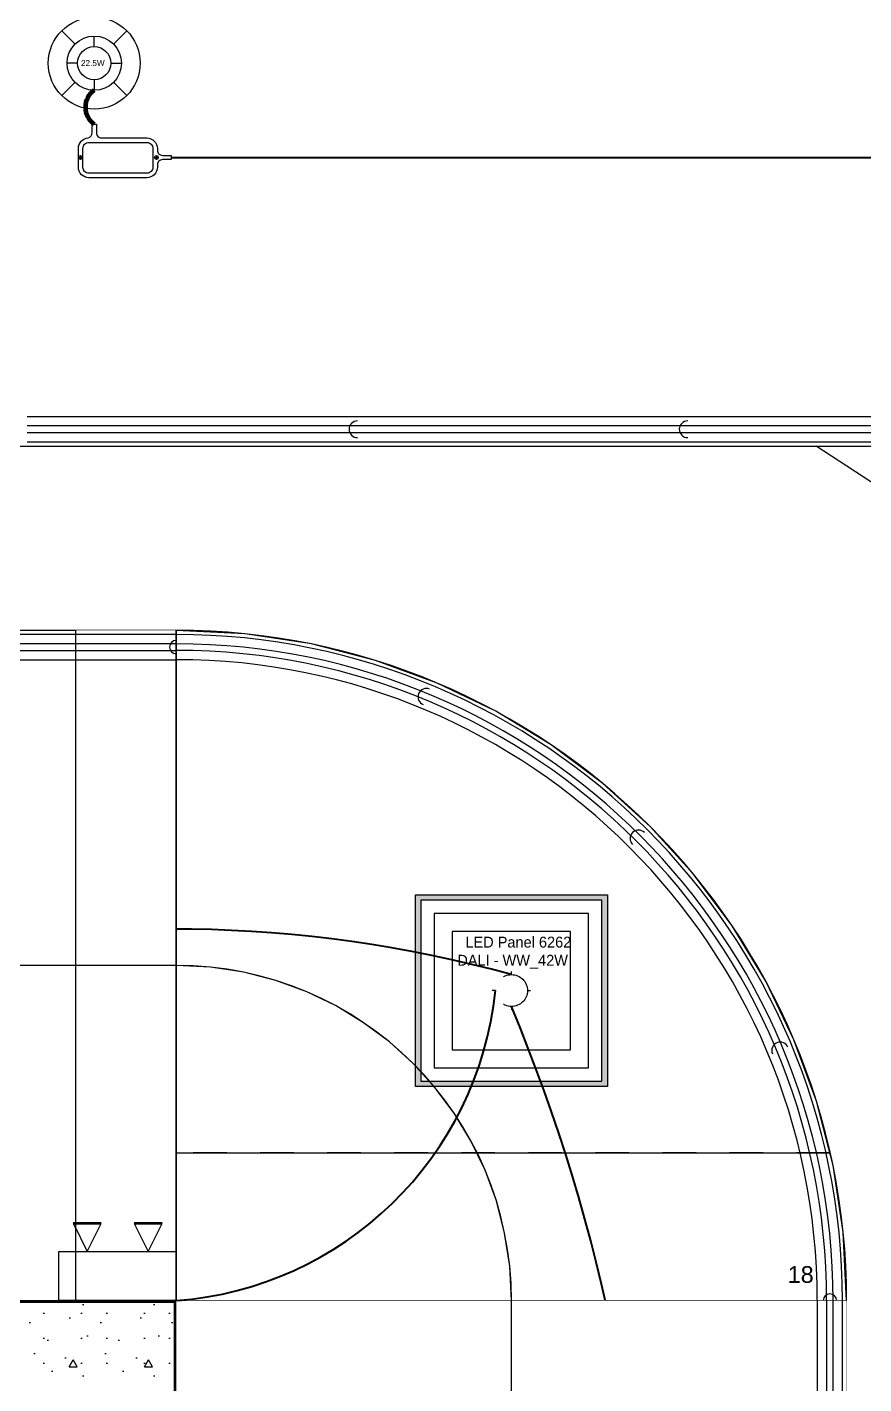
# Model space of a CAD drawing. Header units: inches. Extents: x -38 to 5698, y -33 to 92.
# Drawn here: x 210.525 to 213.021, y 24.501 to 28.55 of the extents above; entities that cross this region are included whole.
import ezdxf
from ezdxf.lldxf.tags import DXFTag

# ---------------------------------------------------------------- set-up
doc = ezdxf.new("R2010")
doc.units = ezdxf.units.IN
doc.header["$MEASUREMENT"] = 0
doc.set_wipeout_variables(frame=1)
for name, pattern in [('ACAD_ISO04W100', [30, 24, -3, 0, -3]), ('CONTINUA', [0]), ('DASHED', [0.75, 0.5, -0.25]), ('Raya Pequeña', [0.141111, 0.070556, -0.070556]), ('Rayas', [0.282222, 0.141111, -0.141111]), ('Wipeout_Contour', [1, 0, -1])]:
    doc.linetypes.add(name, pattern=pattern)
for name, color, linetype, lineweight in [('00_IE_Luminarias', 6, 'Continuous', 30), ('01 IE LUM LED EMP DN570B', 3, 'Continuous', 13), ('ALUMBRADO_CONDUIT', 30, 'CONDUIT1', 30), ('ALUMBRADO_PVC', 6, 'PVC1', 30), ('CABLEADO EXT.', 3, 'PVCSUBT', 30), ('Luminaria', 9, 'Continuous', 9), ('Luminarias', 5, 'Continuous', 20), ('pulsador', 4, 'Continuous', 40), ('Simb_Alumbrado', 140, 'CONTINUA', 30)]:
    doc.layers.add(name, color=color, linetype=linetype, lineweight=lineweight)
for name, color, linetype in [('02 _ ARQ _ ZON _ Espacio.3D', 7, 'Continuous'), ('08 _ STR _ EXT _ 07 Losa Aligerada', 7, 'Continuous'), ('08 _ STR _ EXT _ 11 Escaleras', 7, 'Continuous'), ('08 _ STR _ EXT _ 12 Ascensor', 7, 'Continuous'), ('Dibujo 2D - General', 7, 'Continuous'), ('Interior - Escaleras & Barandillas', 7, 'Continuous')]:
    doc.layers.add(name, color=color, linetype=linetype)
doc.styles.add('Estilo_Generado_3', font='arial.ttf')
doc.styles.add('{18b73a54-fa43-428c-adcb-c1c7bbdf2c84}', font='Simplex.shx')
tags = doc.linetypes.add('CONDUIT', pattern='A,1.5,-0.210535,["con",{18b73a54-fa43-428c-adcb-c1c7bbdf2c84},S=0.2,R=0,X=0,Y=-0.065594],-0.702384', length=2.412919).pattern_tags.tags
tags[6] = DXFTag(74, 10)
tags = doc.linetypes.add('CONDUIT1', pattern='A,1,-0.19772,["con",{18b73a54-fa43-428c-adcb-c1c7bbdf2c84},S=0.2,R=0,X=0,Y=-0.065594],-0.593642', length=1.791362).pattern_tags.tags
tags[6] = DXFTag(74, 10)
tags = doc.linetypes.add('PVC1', pattern='A,1,-0.19772,["PVC",{18b73a54-fa43-428c-adcb-c1c7bbdf2c84},S=0.13,R=0,X=0,Y=-0.061851],-0.507647', length=1.705367).pattern_tags.tags
tags[6] = DXFTag(74, 10)
tags = doc.linetypes.add('PVCSUBT', pattern='A,0.6,-0.3,0.6,-0.075691,["PVC",Standard,S=0.2,R=0,X=0,Y=-0.093724],-0.621005', length=2.196696).pattern_tags.tags
tags[10] = DXFTag(74, 10)
pattern_1 = [(0, (185.00002, 3e-09), (0, 0.3897114), [0.024375, -0.200625]), (0, (185.11252, 0.19486), (0, 0.3897114), [0.024375, -0.200625]), (60, (185.00002, 3e-09), (-0.3375, 0.1948557), [0.024375, -0.200625]), (60, (185.22502, 3e-09), (-0.3375, 0.1948557), [0.024375, -0.200625]), (120, (185.0244, 3e-09), (0.3375, 0.1948557), [0.024375, -0.200625]), (120, (185.2494, 3e-09), (0.3375, 0.1948557), [0.024375, -0.200625]), (0, (185.00002, 0.0375), (0, 0.075), [0, -0.075, 0, -0.1125]), (45, (185.03752, 0.0375), (-0.05303301, 0.05303301), [0, -0.05625, 0, -0.09375])]

# ---------------------------------------------------------------- blocks, each defined once
blk = doc.blocks.new('LUMINARIA 2')
at = {"layer": '01 IE LUM LED EMP DN570B'}
for p, q in [((-0.0939, 0.0936), (-0.1589, 0.1584)), ((0.0939, 0.0936), (0.1589, 0.1584)), ((-0.0939, -0.0936), (-0.1589, -0.1584)), ((0.0939, -0.0936), (0.1589, -0.1584))]:
    blk.add_line(p, q, dxfattribs=at)
at = {"layer": '01 IE LUM LED EMP DN570B', "ltscale": 0.4}
for p, q in [((0, 0.0813), (0, 0.1326)), ((-0.0813, 0), (-0.1326, 0)), ((0.0813, 0), (0.1326, 0)), ((0, -0.0813), (0, -0.1326))]:
    blk.add_line(p, q, dxfattribs=at)
at = {"layer": '01 IE LUM LED EMP DN570B'}
for radius in [0.2244, 0.1326]:
    blk.add_circle((0, 0), radius, dxfattribs=at)
at = {"layer": '01 IE LUM LED EMP DN570B', "ltscale": 0.4}
blk.add_circle((0, 0), 0.0813, dxfattribs=at)
at = {"layer": '01 IE LUM LED EMP DN570B', "color": 8, "linetype": 'ByBlock', "lineweight": 80, "insert": (-0.0649, 0.0156), "char_height": 0.03, "width": 0.178585, "attachment_point": 1}
blk.add_mtext('{\\C3;22.5W}', dxfattribs=at)
blk = doc.blocks.new('CAJA OVAL TIPO L')
at = {"layer": 'Simb_Alumbrado', "lineweight": 13}
blk.add_lwpolyline([(-0.0491, -0.079), (-0.0491, -0.0343, -0.380413), (-0.0258, -0.0088), (-0.0258, -0.0088, 0.341426), (-0.0164, 0.0033), (-0.0164, 0.0236), (-0.0063, 0.0236), (-0.0063, 0.0033, 0.414214), (0.0063, -0.0092), (0.1138, -0.0092, -0.414214), (0.1388, -0.0343), (0.1388, -0.0382, 0.414214), (0.1513, -0.0508), (0.1716, -0.0508), (0.1716, -0.0609), (0.1513, -0.0609, 0.414214), (0.1388, -0.0734), (0.1388, -0.079, -0.414214), (0.1138, -0.104), (-0.0241, -0.104, -0.414214), (-0.0491, -0.079, 0.414214)], format="xyb", dxfattribs=at)
blk.add_lwpolyline([(-0.0241, -0.0199), (0.1138, -0.0199, -0.414214), (0.1282, -0.0343), (0.1282, -0.079, -0.414214), (0.1138, -0.0934), (-0.0241, -0.0934, -0.414214), (-0.0384, -0.079), (-0.0384, -0.0343, -0.414214)], format="xyb", close=True, dxfattribs=at)
for points in [[(-0.0483, -0.0558), (-0.0395, -0.0558)], [(-0.0439, -0.0514), (-0.0439, -0.0602)], [(0.1323, -0.0558), (0.1411, -0.0558)], [(0.1367, -0.0514), (0.1367, -0.0602)]]:
    blk.add_lwpolyline(points, dxfattribs=at)
for centre in [(-0.0439, -0.0558), (0.1367, -0.0558)]:
    blk.add_circle(centre, 0.00438, dxfattribs=at)
blk = doc.blocks.new('*U268')
at = {"layer": 'Luminarias', "linetype": 'DASHED', "lineweight": 0, "ltscale": 0.05}
blk.add_lwpolyline([(0, -0.005), (0, 0.005)], dxfattribs=at)
blk = doc.blocks.new('*U269')
at = {"color": 0, "linetype": 'ByBlock', "lineweight": -2, "transparency": 16777216}
blk.add_blockref('*U268', (0, 0.055), dxfattribs=at)
for p, rotation in [((-0.055, 0), 90), ((0.055, 0), 270), ((0, -0.055), 180)]:
    blk.add_blockref('*U268', p, dxfattribs=dict(at, rotation=rotation))
blk = doc.blocks.new('PANEL CUADRAD 60X60 AD')
at = {"layer": 'Luminarias'}
h = blk.add_hatch(dxfattribs=at)
h.set_pattern_fill('DOTS', color=6, scale=0.0015)
h.set_pattern_definition([(0, (-2127.458864, -786.8599919), (0.001190625, 0.00238125), [0, -0.00238125])])
h.paths.add_polyline_path([(-0.3, 0.3), (-0.3, -0.3), (0.3, -0.3), (0.3, 0.3)])
h.paths.add_polyline_path([(0.283, 0.283), (0.283, -0.283), (-0.283, -0.283), (-0.283, 0.283)], flags=16)
h.paths.add_polyline_path([(0.2415, 0.2415), (0.2415, -0.2415), (-0.2415, -0.2415), (-0.2415, 0.2415)], flags=0)
h.paths.add_polyline_path([(0.1851, 0.1851), (0.1851, -0.1851), (-0.1851, -0.1851), (-0.1851, 0.1851)], flags=0)
h.paths.add_polyline_path([(0.05, 0, -1), (-0.05, 0, -1)], flags=0)
h.paths.add_polyline_path([(-0.1815, 0.0591), (0.2115, 0.0591), (0.2115, 0.1859), (-0.1815, 0.1859)], flags=8)
at = {"layer": 'Luminarias', "color": 6, "lineweight": 0}
for points in [[(-0.3, 0.3), (0.3, 0.3), (0.3, -0.3), (-0.3, -0.3)], [(-0.283, -0.283), (0.283, -0.283), (0.283, 0.283), (-0.283, 0.283)], [(-0.2415, -0.2415), (0.2415, -0.2415), (0.2415, 0.2415), (-0.2415, 0.2415)], [(-0.1851, -0.1851), (0.1851, -0.1851), (0.1851, 0.1851), (-0.1851, 0.1851)]]:
    blk.add_lwpolyline(points, close=True, dxfattribs=at)
at = {"layer": 'Luminarias', "color": 6}
blk.add_lwpolyline([(-0.3, 0.3), (0.3, 0.3), (0.3, -0.3), (-0.3, -0.3)], close=True, dxfattribs=at)
at = {"layer": 'Luminarias', "color": 6, "linetype": 'DASHED', "lineweight": 0, "ltscale": 0.01}
blk.add_circle((0, 0), 0.05, dxfattribs=at)
at = {"color": 6}
blk.add_blockref('*U269', (0, 0), dxfattribs=at)
at = {"layer": 'Luminarias', "color": 6, "insert": (-0.1693, 0.1686), "char_height": 0.034, "width": 0.456812, "attachment_point": 1}
blk.add_mtext('  LED Panel 6262 DALI - WW_42W {\\Ftxt|c0;\\C4;\\P} ', dxfattribs=at)
blk = doc.blocks.new('luz de emergencia')
at = {"color": 5, "lineweight": 40}
for p, q in [((164.1493, 48.9365, -0.0001), (164.2333, 48.9365, -0.0001)), ((164.3313, 48.9365, -0.0001), (164.4153, 48.9365, -0.0001))]:
    blk.add_line(p, q, dxfattribs=at)
at = {"layer": '00_IE_Luminarias', "color": 5, "linetype": 'Continuous', "lineweight": 13}
for p, q in [((164.1913, 49.0205, -0.0001), (164.1493, 48.9365, -0.0001)), ((164.2333, 48.9365, -0.0001), (164.1913, 49.0205, -0.0001)), ((164.3733, 49.0205, -0.0001), (164.3313, 48.9365, -0.0001)), ((164.4153, 48.9365, -0.0001), (164.3733, 49.0205, -0.0001))]:
    blk.add_line(p, q, dxfattribs=at)
at = {"layer": '00_IE_Luminarias', "color": 5, "linetype": 'Continuous', "lineweight": 13, "elevation": -0.0001}
blk.add_lwpolyline([(164.4573, 49.0205), (164.1073, 49.0205), (164.1073, 49.1666), (164.4573, 49.1665)], close=True, dxfattribs=at)

msp = doc.modelspace()

# ---------------------------------------------------------------- linework, layer by layer
at = {"layer": '02 _ ARQ _ ZON _ Espacio.3D', "color": 254, "linetype": 'Continuous', "lineweight": 0, "flags": 128}
msp.add_lwpolyline([(208.07, 22.25), (208.07, 22.7), (208.57, 22.7), (208.57, 24.4), (208.07, 24.4), (208.07, 24.85), (208.57, 24.85), (208.57, 26.75, -0.137976), (210.5251, 27.3), (224.32, 27.3, -1), (224.32, 19.8), (210.5251, 19.8, -0.137981), (208.57, 20.35), (208.57, 22.25)], format="xyb", close=True, dxfattribs=at)
at = {"layer": '08 _ STR _ EXT _ 11 Escaleras', "color": 161, "linetype": 'Raya Pequeña', "lineweight": 13}
msp.add_line((212.9207, 25.1913), (210.97, 25.1913), dxfattribs=at)
at = {"layer": 'ALUMBRADO_CONDUIT', "color": 30, "lineweight": 30, "ltscale": 0.4, "true_color": 0xf26722}
msp.add_line((210.9548, 28.161), (214.3027, 28.1615), dxfattribs=at)
at = {"layer": 'CABLEADO EXT.', "color": 3, "lineweight": 80}
msp.add_arc((210.7603, 28.311), 0.0614, 124.7426, 235.2574, dxfattribs=at)
at = {"layer": 'Interior - Escaleras & Barandillas', "color": 161, "linetype": 'Continuous', "lineweight": 13}
for p, q in [((224.32, 27.3875), (210.5251, 27.3875)), ((224.32, 27.3598), (210.5251, 27.3598)), ((210.5251, 27.3403), (224.32, 27.3403)), ((210.5251, 27.3125), (224.32, 27.3125))]:
    msp.add_line(p, q, dxfattribs=at)
at = {"layer": 'Interior - Escaleras & Barandillas', "color": 161, "linetype": 'Continuous', "lineweight": 13, "flags": 128}
for points in [[(211.5105, 27.375, 1), (211.5105, 27.325)], [(212.4958, 27.375, 1), (212.4958, 27.325)], [(211.7258, 26.5747, 1), (211.7067, 26.5285, 1)], [(212.3665, 26.1465, 1), (212.3312, 26.1112, 1)], [(212.7947, 25.5058, 1), (212.7485, 25.4867, 1)]]:
    msp.add_lwpolyline(points, format="xyb", dxfattribs=at)

# ---------------------------------------------------------------- block references
at = {"layer": '01 IE LUM LED EMP DN570B', "xscale": 0.6105334384153049, "yscale": 0.6105334384153049, "zscale": 0.6105334384153049}
msp.add_blockref('LUMINARIA 2', (210.7253, 28.4425), dxfattribs=at)
at = {"layer": 'ALUMBRADO_CONDUIT', "linetype": 'CONDUIT', "lineweight": 30, "xscale": 1.253906979044094, "yscale": 1.253906979044094, "zscale": 1.253906979044094}
msp.add_blockref('CAJA OVAL TIPO L', (210.7396, 28.231), dxfattribs=at)
at = {"layer": 'Luminaria', "xscale": 0.9538673662839494, "yscale": 0.9538673662839494, "zscale": 0.9538673662839494}
msp.add_blockref('PANEL CUADRAD 60X60 AD', (211.97, 25.675), dxfattribs=at)

# ---------------------------------------------------------------- texts
at = {"layer": '08 _ STR _ EXT _ 11 Escaleras', "color": 161, "lineweight": 13, "insert": (212.7941, 24.8274), "char_height": 0.05, "attachment_point": 4, "style": 'Estilo_Generado_3'}
msp.add_mtext('\\A1;{\\pql;\\fArial|b0|i0|c0|p34;18}', dxfattribs=at)

# ---------------------------------------------------------------- next in the draw order: wipeouts: each hides what was drawn before it
at = {"color": 254, "linetype": 'Wipeout_Contour', "lineweight": 0, "ltscale": 6541.032479}
msp.add_wipeout([(212.97, 24.75), (210.97, 24.75), (210.97, 22.35), (212.97, 22.35)], dxfattribs=at).dxf.layer = '08 _ STR _ EXT _ 11 Escaleras'

# ---------------------------------------------------------------- next in the draw order: linework, layer by layer
at = {"layer": '08 _ STR _ EXT _ 11 Escaleras', "color": 161, "linetype": 'Continuous', "lineweight": 13}
msp.add_line((210.97, 26.75), (210.97, 22.35), dxfattribs=at)
at = {"layer": '08 _ STR _ EXT _ 11 Escaleras', "color": 167, "linetype": 'Continuous', "lineweight": 18}
msp.add_line((212.97, 22.35), (212.97, 24.75), dxfattribs=at)
at = {"layer": '08 _ STR _ EXT _ 11 Escaleras', "color": 161, "linetype": 'Continuous', "lineweight": 13}
msp.add_arc((210.97, 24.75), 2, 0, 90, dxfattribs=at)

# ---------------------------------------------------------------- next in the draw order: wipeouts: each hides what was drawn before it
at = {"color": 254, "linetype": 'Wipeout_Contour', "lineweight": 0, "ltscale": 6532.365682}
msp.add_wipeout([(208.57, 24.75), (210.97, 24.75), (210.97, 26.75), (208.57, 26.75)], dxfattribs=at).dxf.layer = '08 _ STR _ EXT _ 11 Escaleras'

# ---------------------------------------------------------------- next in the draw order: linework, layer by layer
at = {"layer": '08 _ STR _ EXT _ 11 Escaleras', "color": 161, "linetype": 'Continuous', "lineweight": 13}
for p, q in [((210.97, 26.75), (208.57, 26.75)), ((208.57, 24.75), (212.97, 24.75))]:
    msp.add_line(p, q, dxfattribs=at)
at = {"layer": '08 _ STR _ EXT _ 11 Escaleras', "color": 161, "linetype": 'Raya Pequeña', "lineweight": 13}
msp.add_line((210.8287, 24.75), (210.8287, 26.75), dxfattribs=at)
at = {"layer": '08 _ STR _ EXT _ 11 Escaleras', "color": 167, "linetype": 'Continuous', "lineweight": 18}
msp.add_line((210.97, 26.75), (210.97, 22.35), dxfattribs=at)

# ---------------------------------------------------------------- next in the draw order: wipeouts: each hides what was drawn before it
at = {"color": 254, "linetype": 'Wipeout_Contour', "lineweight": 0, "ltscale": 6541.092597}
msp.add_wipeout([(212.97, 24.75), (210.97, 24.75), (210.97, 24.45), (212.97, 24.45)], dxfattribs=at).dxf.layer = '08 _ STR _ EXT _ 11 Escaleras'

# ---------------------------------------------------------------- next in the draw order: linework, layer by layer
at = {"layer": '08 _ STR _ EXT _ 11 Escaleras', "color": 161, "linetype": 'ACAD_ISO04W100', "lineweight": 13}
msp.add_line((212.97, 22.35), (212.97, 24.75), dxfattribs=at)
at = {"layer": 'ALUMBRADO_PVC', "linetype": 'PVC1', "ltscale": 0.4}
msp.add_arc((206.9806, 23.55), 5.4046, 337.3962, 22.6041, dxfattribs=at)
at = {"layer": 'Dibujo 2D - General', "color": 252, "linetype": 'Continuous', "lineweight": 13}
msp.add_line((224.32, 19.8), (212.8789, 27.3), dxfattribs=at)

# ---------------------------------------------------------------- next in the draw order: wipeouts: each hides what was drawn before it
at = {"color": 254, "linetype": 'Wipeout_Contour', "lineweight": 0, "ltscale": 6536.565179}
msp.add_wipeout([(210.97, 26.75), (210.67, 26.75), (210.67, 24.75), (210.97, 24.75)], dxfattribs=at).dxf.layer = '08 _ STR _ EXT _ 11 Escaleras'

# ---------------------------------------------------------------- next in the draw order: hatches: boundary and pattern name
at = {"layer": '08 _ STR _ EXT _ 12 Ascensor', "linetype": 'Continuous', "lineweight": 9}
h = msp.add_hatch(dxfattribs=at)
h.set_pattern_fill('HORMIGÓN_EN_MASA_0002', style=0, pattern_type=2)
h.set_pattern_definition(pattern_1)
h.paths.add_polyline_path([(210.72, 24.5), (210.97, 24.75), (210.72, 24.75)])
h = msp.add_hatch(dxfattribs=at)
h.set_pattern_fill('HORMIGÓN_EN_MASA_0002', style=0, pattern_type=2)
h.set_pattern_definition(pattern_1)
h.paths.add_polyline_path([(210.72, 24.5), (210.97, 24.5), (210.97, 24.75)])

# ---------------------------------------------------------------- next in the draw order: linework, layer by layer
at = {"layer": '08 _ STR _ EXT _ 11 Escaleras', "color": 167, "linetype": 'Continuous', "lineweight": 18}
msp.add_line((210.67, 26.75), (210.67, 24.75), dxfattribs=at)
msp.add_arc((210.97, 24.75), 1, 0, 90, dxfattribs=at)
at = {"layer": '08 _ STR _ EXT _ 12 Ascensor', "color": 7, "linetype": 'Continuous', "lineweight": 80, "flags": 128}
msp.add_lwpolyline([(210.97, 22.35), (210.97, 24.75)], dxfattribs=at)

# ---------------------------------------------------------------- next in the draw order: wipeouts: each hides what was drawn before it
at = {"color": 254, "linetype": 'Wipeout_Contour', "lineweight": 0, "ltscale": 6535.365328}
msp.add_wipeout([(210.37, 26.75), (210.37, 24.75), (210.67, 24.75), (210.67, 26.75)], dxfattribs=at).dxf.layer = '08 _ STR _ EXT _ 11 Escaleras'

# ---------------------------------------------------------------- next in the draw order: hatches: boundary and pattern name
at = {"layer": '08 _ STR _ EXT _ 12 Ascensor', "linetype": 'Continuous', "lineweight": 9}
h = msp.add_hatch(dxfattribs=at)
h.set_pattern_fill('HORMIGÓN_EN_MASA_0002', style=0, pattern_type=2)
h.set_pattern_definition(pattern_1)
h.paths.add_polyline_path([(210.72, 24.75), (208.57, 24.75), (208.57, 24.5), (210.72, 24.5)])

# ---------------------------------------------------------------- next in the draw order: linework, layer by layer
at = {"layer": '08 _ STR _ EXT _ 07 Losa Aligerada', "color": 254, "linetype": 'Rayas', "lineweight": 18, "flags": 128}
msp.add_lwpolyline([(210.5251, 19.8, -0.137981), (208.57, 20.35), (208.57, 22.3499), (208.57, 22.6), (208.57, 24.5), (208.57, 24.7499), (208.57, 26.75, -0.137981), (210.5251, 27.3), (224.32, 27.3, -1), (224.32, 19.8)], format="xyb", close=True, dxfattribs=at)
at = {"layer": '08 _ STR _ EXT _ 07 Losa Aligerada', "color": 254, "linetype": 'Continuous', "lineweight": 18, "flags": 128}
msp.add_lwpolyline([(208.57, 20.35), (208.57, 22.3499), (208.57, 22.6), (208.57, 24.5), (208.57, 24.7499), (208.57, 26.75, -0.137981), (210.5251, 27.3), (224.32, 27.3, -1), (224.32, 19.8), (210.5251, 19.8, -0.137981)], format="xyb", close=True, dxfattribs=at)
at = {"layer": '08 _ STR _ EXT _ 11 Escaleras', "color": 167, "linetype": 'Continuous', "lineweight": 18}
for p, q in [((210.97, 26.75), (208.57, 26.75)), ((210.97, 25.75), (208.57, 25.75)), ((208.57, 24.75), (212.97, 24.75))]:
    msp.add_line(p, q, dxfattribs=at)
at = {"layer": '08 _ STR _ EXT _ 12 Ascensor', "color": 7, "linetype": 'Continuous', "lineweight": 80, "flags": 128}
msp.add_lwpolyline([(208.57, 24.75), (210.97, 24.75)], dxfattribs=at)
at = {"layer": 'ALUMBRADO_PVC', "linetype": 'PVC1', "ltscale": 0.4}
msp.add_arc((210.9675, 22.0867), 3.7717, 74.5854, 132.8906, dxfattribs=at)

# ---------------------------------------------------------------- next in the draw order: wipeouts: each hides what was drawn before it
at = {"color": 254, "linetype": 'Wipeout_Contour', "lineweight": 0, "ltscale": 3321.116525}
msp.add_wipeout([(210.97, 26.75), (210.67, 26.75), (210.67, 24.75), (210.97, 24.75)], dxfattribs=at).dxf.layer = '08 _ STR _ EXT _ 11 Escaleras'

# ---------------------------------------------------------------- next in the draw order: linework, layer by layer
at = {"layer": '08 _ STR _ EXT _ 11 Escaleras', "color": 161, "linetype": 'ACAD_ISO04W100', "lineweight": 13}
msp.add_line((210.97, 26.75), (210.97, 22.35), dxfattribs=at)
at = {"layer": '08 _ STR _ EXT _ 11 Escaleras', "color": 161, "linetype": 'Continuous', "lineweight": 13}
for p in [(210.97, 26.75), (212.9211, 25.1897)]:
    msp.add_line(p, (210.97, 25.1897), dxfattribs=at)

# ---------------------------------------------------------------- next in the draw order: texts
at = {"layer": '08 _ STR _ EXT _ 11 Escaleras', "color": 161, "lineweight": 13, "insert": (210.8926, 26.5741), "char_height": 0.05, "attachment_point": 4, "rotation": 90, "style": 'Estilo_Generado_3'}
msp.add_mtext('\\A1;{\\pql;\\fArial|b0|i0|c0|p34;19}', dxfattribs=at)

# ---------------------------------------------------------------- next in the draw order: wipeouts: each hides what was drawn before it
at = {"color": 254, "linetype": 'Wipeout_Contour', "lineweight": 0, "ltscale": 3319.917103}
msp.add_wipeout([(210.37, 26.75), (210.37, 24.75), (210.67, 24.75), (210.67, 26.75)], dxfattribs=at).dxf.layer = '08 _ STR _ EXT _ 11 Escaleras'

# ---------------------------------------------------------------- next in the draw order: linework, layer by layer
at = {"layer": '08 _ STR _ EXT _ 11 Escaleras', "color": 161, "linetype": 'ACAD_ISO04W100', "lineweight": 13}
for p, q in [((210.97, 26.75), (208.57, 26.75)), ((210.67, 26.75), (210.67, 24.75)), ((210.97, 25.75), (208.57, 25.75))]:
    msp.add_line(p, q, dxfattribs=at)
at = {"layer": '08 _ STR _ EXT _ 11 Escaleras', "color": 161, "linetype": 'Continuous', "lineweight": 13}
msp.add_line((210.97, 26.75), (208.57, 26.75), dxfattribs=at)
at = {"layer": 'Interior - Escaleras & Barandillas', "color": 161, "linetype": 'Continuous', "lineweight": 13}
msp.add_line((208.37, 26.6625), (210.97, 26.6625), dxfattribs=at)

# ---------------------------------------------------------------- next in the draw order: texts
at = {"layer": '08 _ STR _ EXT _ 11 Escaleras', "color": 161, "lineweight": 13, "insert": (210.5926, 26.5741), "char_height": 0.05, "attachment_point": 4, "rotation": 90, "style": 'Estilo_Generado_3'}
msp.add_mtext('\\A1;{\\pql;\\fArial|b0|i0|c0|p34;20}', dxfattribs=at)

# ---------------------------------------------------------------- next in the draw order: wipeouts: each hides what was drawn before it
at = {"color": 254, "linetype": 'Wipeout_Contour', "lineweight": 0, "ltscale": 3325.572681}
msp.add_wipeout([(212.97, 24.75), (210.97, 24.75), (210.97, 24.45), (212.97, 24.45)], dxfattribs=at).dxf.layer = '08 _ STR _ EXT _ 11 Escaleras'

# ---------------------------------------------------------------- next in the draw order: linework, layer by layer
at = {"layer": '08 _ STR _ EXT _ 11 Escaleras', "color": 161, "linetype": 'ACAD_ISO04W100', "lineweight": 13}
for p, q in [((208.57, 24.75), (212.97, 24.75)), ((211.97, 22.35), (211.97, 24.75))]:
    msp.add_line(p, q, dxfattribs=at)
for radius in [2, 1]:
    msp.add_arc((210.97, 24.75), radius, 0, 90, dxfattribs=at)
at = {"layer": 'Interior - Escaleras & Barandillas', "color": 161, "linetype": 'Continuous', "lineweight": 13}
for radius in [1.9403, 1.9125]:
    msp.add_arc((210.97, 24.75), radius, 0, 90, dxfattribs=at)

# ---------------------------------------------------------------- next in the draw order: texts
at = {"layer": '08 _ STR _ EXT _ 11 Escaleras', "color": 161, "lineweight": 13, "insert": (212.7941, 24.5279), "char_height": 0.05, "attachment_point": 4, "style": 'Estilo_Generado_3'}
msp.add_mtext('\\A1;{\\pql;\\fArial|b0|i0|c0|p34;17}', dxfattribs=at)

# ---------------------------------------------------------------- next in the draw order: wipeouts: each hides what was drawn before it
at = {"color": 254, "linetype": 'Wipeout_Contour', "lineweight": 0, "ltscale": 3325.454396}
msp.add_wipeout([(212.97, 24.75), (210.97, 24.75), (210.97, 22.35), (212.97, 22.35)], dxfattribs=at).dxf.layer = '08 _ STR _ EXT _ 11 Escaleras'

# ---------------------------------------------------------------- next in the draw order: linework, layer by layer
at = {"layer": '08 _ STR _ EXT _ 11 Escaleras', "color": 161, "linetype": 'Continuous', "lineweight": 13}
msp.add_line((212.97, 22.35), (212.97, 24.75), dxfattribs=at)

# ---------------------------------------------------------------- next in the draw order: wipeouts: each hides what was drawn before it
at = {"color": 254, "linetype": 'Wipeout_Contour', "lineweight": 0, "ltscale": 3316.918476}
msp.add_wipeout([(210.97, 26.75), (208.57, 26.75), (208.57, 24.75), (210.97, 24.75)], dxfattribs=at).dxf.layer = '08 _ STR _ EXT _ 11 Escaleras'

# ---------------------------------------------------------------- next in the draw order: linework, layer by layer
at = {"layer": '08 _ STR _ EXT _ 11 Escaleras', "color": 161, "linetype": 'Raya Pequeña', "lineweight": 13}
msp.add_line((210.8303, 24.75), (210.8303, 26.75), dxfattribs=at)
at = {"layer": '08 _ STR _ EXT _ 11 Escaleras', "color": 167, "linetype": 'Continuous', "lineweight": 18}
msp.add_line((210.97, 26.75), (210.97, 24.75), dxfattribs=at)
at = {"layer": '08 _ STR _ EXT _ 11 Escaleras', "color": 161, "linetype": 'Continuous', "lineweight": 13}
msp.add_line((208.57, 24.75), (210.97, 24.75), dxfattribs=at)
at = {"layer": '08 _ STR _ EXT _ 11 Escaleras', "color": 167, "linetype": 'Continuous', "lineweight": 18}
msp.add_arc((210.97, 24.75), 2, 0, 90, dxfattribs=at)

# ---------------------------------------------------------------- next in the draw order: wipeouts: each hides what was drawn before it
at = {"color": 254, "linetype": 'Wipeout_Contour', "lineweight": 0, "ltscale": 3319.917103}
msp.add_wipeout([(210.37, 26.75), (210.37, 24.75), (210.67, 24.75), (210.67, 26.75)], dxfattribs=at).dxf.layer = '08 _ STR _ EXT _ 11 Escaleras'
at = {"color": 254, "linetype": 'Wipeout_Contour', "lineweight": 0, "ltscale": 3325.572681}
msp.add_wipeout([(212.97, 24.75), (210.97, 24.75), (210.97, 24.45), (212.97, 24.45)], dxfattribs=at).dxf.layer = '08 _ STR _ EXT _ 11 Escaleras'

# ---------------------------------------------------------------- next in the draw order: linework, layer by layer
at = {"layer": '08 _ STR _ EXT _ 11 Escaleras', "color": 167, "linetype": 'Continuous', "lineweight": 18}
msp.add_line((211.97, 22.35), (211.97, 24.75), dxfattribs=at)
at = {"layer": 'Interior - Escaleras & Barandillas', "color": 161, "linetype": 'Continuous', "lineweight": 13}
for p, q in [((212.8825, 24.75), (212.8825, 22.35)), ((212.9103, 24.75), (212.9103, 22.35)), ((212.9298, 22.35), (212.9298, 24.75)), ((212.9575, 22.35), (212.9575, 24.75))]:
    msp.add_line(p, q, dxfattribs=at)
at = {"layer": 'Interior - Escaleras & Barandillas', "color": 167, "linetype": 'Continuous', "lineweight": 18, "flags": 128}
msp.add_lwpolyline([(212.94, 24.75, 1), (212.9, 24.75, 1)], format="xyb", dxfattribs=at)

# ---------------------------------------------------------------- next in the draw order: wipeouts: each hides what was drawn before it
at = {"color": 254, "linetype": 'Wipeout_Contour', "lineweight": 0, "ltscale": 3321.116525}
msp.add_wipeout([(210.97, 26.75), (210.67, 26.75), (210.67, 24.75), (210.97, 24.75)], dxfattribs=at).dxf.layer = '08 _ STR _ EXT _ 11 Escaleras'

# ---------------------------------------------------------------- next in the draw order: linework, layer by layer
at = {"layer": '08 _ STR _ EXT _ 11 Escaleras', "color": 167, "linetype": 'Continuous', "lineweight": 18}
for p, q in [((210.67, 26.75), (208.57, 26.75)), ((210.67, 24.75), (210.67, 26.75)), ((210.97, 24.75), (210.97, 26.75)), ((210.97, 25.75), (208.57, 25.75)), ((208.57, 24.75), (210.67, 24.75))]:
    msp.add_line(p, q, dxfattribs=at)
at = {"layer": 'ALUMBRADO_PVC', "linetype": 'PVC1', "ltscale": 0.4}
msp.add_arc((210.8935, 25.7814), 1.0342, 274.239, 354.093, dxfattribs=at)
at = {"layer": 'Interior - Escaleras & Barandillas', "color": 161, "linetype": 'Continuous', "lineweight": 13}
for p, q in [((210.97, 26.7375), (208.37, 26.7375)), ((210.97, 26.7375), (208.7538, 26.7375)), ((210.97, 26.7098), (208.57, 26.7098)), ((208.57, 26.6903), (210.97, 26.6903)), ((210.97, 26.7098), (208.7621, 26.7098)), ((208.7679, 26.6903), (210.97, 26.6903)), ((208.7763, 26.6625), (210.97, 26.6625))]:
    msp.add_line(p, q, dxfattribs=at)
at = {"layer": 'Interior - Escaleras & Barandillas', "color": 167, "linetype": 'Continuous', "lineweight": 18, "flags": 128}
msp.add_lwpolyline([(210.97, 26.72, 1), (210.97, 26.68, 1)], format="xyb", dxfattribs=at)
at = {"layer": 'Interior - Escaleras & Barandillas', "color": 161, "linetype": 'Continuous', "lineweight": 13}
for radius in [1.9875, 1.9598]:
    msp.add_arc((210.97, 24.75), radius, 0, 90, dxfattribs=at)

# ---------------------------------------------------------------- next in the draw order: block references
at = {"layer": 'pulsador', "color": 4, "lineweight": 40, "rotation": 180}
msp.add_blockref('luz de emergencia', (375.0773, 73.9166, 0.0001), dxfattribs=at)

doc.saveas('drawing.dxf')
